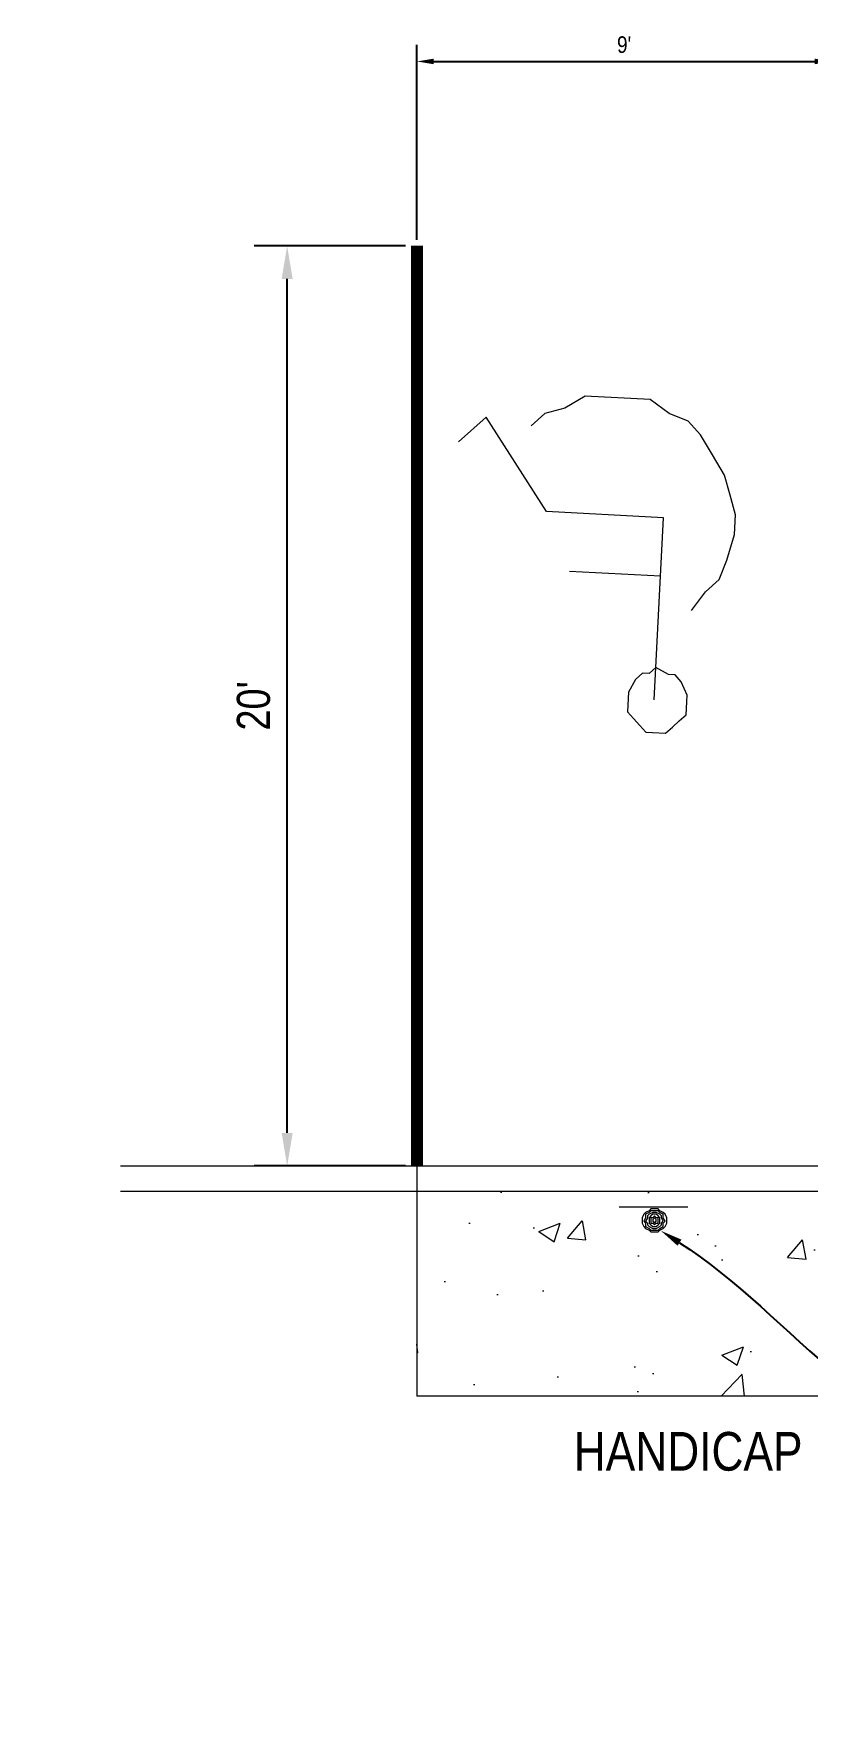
# Model space of a CAD drawing. Header units: inches. Extents: x -3859 to 7158, y 3705 to 4657.
# Drawn here: x -693.4 to -491.8, y 4208.2 to 4649.5 of the extents above; entities that cross this region are included whole.
import ezdxf
from ezdxf import colors
from ezdxf.entities.mleader import LeaderData, LeaderLine
from ezdxf.math import Vec2, Vec3

# ---------------------------------------------------------------- set-up
doc = ezdxf.new("R2010")
doc.units = ezdxf.units.IN
doc.header["$MEASUREMENT"] = 0
doc.layers.get('0').update_dxf_attribs({"lineweight": 0})
doc.layers.get('DEFPOINTS').update_dxf_attribs({"lineweight": 0})
for name, color, linetype, lineweight in [('D6', 6, 'Continuous', 0), ('Dimension', 4, 'Continuous', 0), ('Hatches', 6, 'Continuous', 0), ('Linework', 3, 'Continuous', 0)]:
    doc.layers.add(name, color=color, linetype=linetype, lineweight=lineweight)
doc.styles.get("Standard").update_dxf_attribs({"font": 'ARIALN.TTF'})
doc.dimstyles.get("Standard").update_dxf_attribs({"dimtxt": 0.18, "dimasz": 0.18, "dimexe": 0.18, "dimexo": 0.0625, "dimgap": 0.09, "dimtad": 1, "dimdec": 4, "dimzin": 0, "dimdsep": 46, "dimlunit": 4, "dimtxsty": 'Standard', "dimcen": 0.09, "dimadec": 0, "dimazin": 0, "dimtfac": 1, "dimtdec": 4, "dimtofl": 0, "dimtmove": 0, "dimatfit": 3, "dimfxl": 1, "dimtolj": 1, "dimtzin": 0, "dimarcsym": 0})

# ---------------------------------------------------------------- blocks, each defined once
blk = doc.blocks.new('HC')
at = {"color": 0, "linetype": 'ByBlock', "lineweight": 0}
for points in [[(0.0974, 0.25147), (0.0974, 0.25856), (0.09386, 0.2621), (0.09032, 0.26564), (0.08678, 0.26918), (0.08323, 0.26918), (0.07615, 0.26918), (0.07261, 0.26564), (0.06907, 0.2621), (0.06552, 0.25856), (0.06552, 0.25147), (0.06552, 0.24793), (0.06907, 0.24085), (0.07261, 0.23731), (0.07615, 0.23731), (0.08323, 0.23376), (0.08678, 0.23731), (0.09032, 0.23731), (0.09386, 0.24085), (0.0974, 0.24793), (0.0974, 0.25147), (0.0974, 0.25147)], [(0.08323, 0.25147), (0.08323, 0.23376), (0.08323, 0.18418), (0.13282, 0.18418)], [(0.06552, 0.20189), (0.05844, 0.19126), (0.05136, 0.18418), (0.04782, 0.17355), (0.04427, 0.15938), (0.04427, 0.14876), (0.04782, 0.13813), (0.05136, 0.12751), (0.05844, 0.11688), (0.06552, 0.10626), (0.07261, 0.09917), (0.08323, 0.09563), (0.09386, 0.08855), (0.10449, 0.08855), (0.11865, 0.08855), (0.12928, 0.08855), (0.1399, 0.09563), (0.15053, 0.09917), (0.15761, 0.10626)], [(0.08323, 0.18418), (0.08323, 0.1523), (0.14699, 0.1523), (0.18241, 0.10271), (0.19657, 0.11688)]]:
    blk.add_lwpolyline(points, dxfattribs=at)
blk = doc.blocks.new('IPS')
at = {"color": 0, "linetype": 'ByBlock', "lineweight": 0}
for points in [[(0.0277, 0.0043), (0.0277, 0.0085), (0.0234, 0.017), (0.0192, 0.0213), (0.0107, 0.0256), (0.0064, 0.0298), (-0.0021, 0.0298), (-0.0107, 0.0298), (-0.0149, 0.0256), (-0.0234, 0.0213), (-0.0277, 0.017), (-0.032, 0.0085), (-0.032, 0.0043), (-0.032, -0.0043), (-0.0277, -0.0128), (-0.0234, -0.017), (-0.0149, -0.0213), (-0.0107, -0.0256), (-0.0021, -0.0256), (0.0064, -0.0256), (0.0107, -0.0213), (0.0192, -0.017), (0.0234, -0.0128), (0.0277, -0.0043), (0.0277, 0.0043), (0.0277, 0.0043)], [(0.0234, 0.0043), (0.0192, 0.0085), (0.0192, 0.017), (0.0107, 0.0213), (0.0064, 0.0256), (-0.0021, 0.0256), (-0.0107, 0.0256), (-0.0149, 0.0213), (-0.0234, 0.017), (-0.0234, 0.0085), (-0.0277, 0.0043), (-0.0234, -0.0043), (-0.0234, -0.0128), (-0.0149, -0.017), (-0.0107, -0.0213), (-0.0021, -0.0213), (0.0064, -0.0213), (0.0107, -0.017), (0.0192, -0.0128), (0.0192, -0.0043), (0.0234, 0.0043), (0.0234, 0.0043)], [(0.0192, 0.0043), (0.0149, 0.0085), (0.0149, 0.0128), (0.0107, 0.017), (0.0021, 0.0213), (-0.0021, 0.0213), (-0.0064, 0.0213), (-0.0149, 0.017), (-0.0192, 0.0128), (-0.0192, 0.0085), (-0.0234, 0.0043), (-0.0192, -0.0043), (-0.0192, -0.0085), (-0.0149, -0.0128), (-0.0064, -0.017), (-0.0021, -0.017), (0.0021, -0.017), (0.0107, -0.0128), (0.0149, -0.0085), (0.0149, -0.0043), (0.0192, 0.0043), (0.0192, 0.0043)], [(0.0107, 0.0043), (0.0107, 0.0085), (0.0064, 0.0128), (0.0021, 0.017), (-0.0021, 0.017), (-0.0064, 0.017), (-0.0107, 0.0128), (-0.0149, 0.0085), (-0.0149, 0.0043), (-0.0149, -0.0043), (-0.0107, -0.0085), (-0.0064, -0.0128), (-0.0021, -0.0128), (0.0021, -0.0128), (0.0064, -0.0085), (0.0107, -0.0043), (0.0107, 0.0043), (0.0107, 0.0043)], [(0.0064, 0.0043), (0.0064, 0.0085), (0.0021, 0.0085), (-0.0021, 0.0128), (-0.0064, 0.0085), (-0.0107, 0.0085), (-0.0107, 0.0043), (-0.0107, -0.0043), (-0.0064, -0.0043), (-0.0021, -0.0085), (0.0021, -0.0043), (0.0064, -0.0043), (0.0064, 0.0043), (0.0064, 0.0043)], [(0.0021, 0.0043), (-0.0021, 0.0085), (-0.0064, 0.0043), (-0.0064, 0), (-0.0021, -0.0043), (0.0021, 0), (0.0021, 0.0043), (0.0021, 0.0043)]]:
    blk.add_lwpolyline(points, dxfattribs=at)
blk = doc.blocks.new('*D3')
at = {"layer": 'DEFPOINTS', "color": 0, "transparency": 16777216}
for p in [(-485.49, 4642.32), (-593.49, 4594.26), (-485.49, 4594.26)]:
    blk.add_point(p, dxfattribs=at)
at = {"layer": 'Dimension', "color": 0, "lineweight": -2, "transparency": 16777216}
for p, q in [((-593.49, 4595.76), (-593.49, 4646.64)), ((-485.49, 4595.76), (-485.49, 4646.64)), ((-589.17, 4642.32), (-489.81, 4642.32))]:
    blk.add_line(p, q, dxfattribs=at)
at = {"layer": 'Dimension', "color": 0, "transparency": 16777216}
for points in [[(-589.17, 4643.04), (-589.17, 4641.6), (-593.49, 4642.32)], [(-489.81, 4643.04), (-489.81, 4641.6), (-485.49, 4642.32)]]:
    blk.add_solid(points, dxfattribs=at)
at = {"layer": 'Dimension', "color": 0, "transparency": 16777216, "insert": (-539.49, 4646.68), "char_height": 4.32, "attachment_point": 5}
blk.add_mtext("\\A1;9'", dxfattribs=at)
blk = doc.blocks.new('*D11')
at = {"layer": 'DEFPOINTS', "color": 0, "transparency": 16777216}
for p in [(-627.33, 4594.26), (-593.49, 4594.26), (-593.49, 4354.26)]:
    blk.add_point(p, dxfattribs=at)
at = {"layer": 'Dimension', "color": 0, "lineweight": -2, "transparency": 16777216}
for p, q in [((-596.49, 4594.26), (-635.97, 4594.26)), ((-627.33, 4362.9), (-627.33, 4585.62)), ((-596.49, 4354.26), (-635.97, 4354.26))]:
    blk.add_line(p, q, dxfattribs=at)
at = {"layer": 'Dimension', "color": 0, "transparency": 16777216}
for points in [[(-628.77, 4585.62), (-625.89, 4585.62), (-627.33, 4594.26)], [(-628.77, 4362.9), (-625.89, 4362.9), (-627.33, 4354.26)]]:
    blk.add_solid(points, dxfattribs=at)
at = {"layer": 'Dimension', "color": 0, "transparency": 16777216, "insert": (-636.06, 4474.26), "char_height": 8.64, "attachment_point": 5, "rotation": 90}
blk.add_mtext("\\A1;20'", dxfattribs=at)

msp = doc.modelspace()

# ---------------------------------------------------------------- hatches: boundary and pattern name
at = {"layer": 'Hatches'}
h = msp.add_hatch(dxfattribs=at)
h.set_pattern_fill('AR-CONC', color=256, scale=8, style=0)
h.set_pattern_definition([(50, (-9156.85, -5035.935), (57.38081, -5.02017), [6, -66]), (355, (-9156.85, -5035.935), (-11.1001, 60.17537), [4.8, -52.8]), (100.4514, (-9152.07, -5036.353), (46.28075, 55.15516), [5.09922, -56.09137]), (46.1842, (-9156.85, -5019.935), (85.3793, -13.24152), [9, -99]), (96.6356, (-9149.74, -5021.04), (74.773, 77.92943), [7.6488, -84.13704]), (351.1842, (-9156.85, -5019.935), (74.77296, 77.9295), [7.2, -79.2]), (21, (-9148.85, -5023.935), (47.75256, -32.20951), [6, -66]), (326, (-9148.85, -5023.935), (19.46523, 58.012), [4.8, -52.8]), (71.4514, (-9144.873, -5026.62), (67.2178, 25.80244), [5.09922, -56.09137]), (37.5, (-9156.852, -5035.935), (0.97279, 26.631508), [0, -52.16, 0, -53.6, 0, -53]), (7.5, (-9156.852, -5035.935), (21.04556, 31.55294), [0, -30.56, 0, -50.96, 0, -20.2]), (327.5, (-9174.692, -5035.935), (42.705795, -1.80439), [0, -20, 0, -62.4, 0, -82.8]), (317.5, (-9182.692, -5035.935), (46.65489, 8.0084), [0, -26, 0, -41.44, 0, -58.8])])
h.paths.add_polyline_path([(174.5145, 4347.58934), (-593.4855, 4347.58934), (-593.4855, 4294.25819), (53.21632, 4294.25819), (53.21632, 4213.2124, -0.36666315), (82.20152, 4214.81761, 0.374477305), (113.21632, 4213.2124), (113.21632, 4294.25819), (174.5145, 4294.25819)])

# ---------------------------------------------------------------- linework, layer by layer
at = {"layer": 'D6', "const_width": 3.2, "flags": 128}
msp.add_lwpolyline([(-593.4855, 4594.25819), (-593.4855, 4354.25819)], dxfattribs=at)
at = {"layer": 'Linework'}
for p, q in [((-593.4855, 4354.25819), (-593.4855, 4294.25819)), ((-522.84642, 4343.52076), (-540.74833, 4343.52076))]:
    msp.add_line(p, q, dxfattribs=at)
at = {"layer": 'Linework', "flags": 128}
for points in [[(252.26914, 4594.25819), (234.5145, 4594.25819, 0.414213562), (174.5145, 4534.25819), (174.5145, 4354.25819), (-670.73138, 4354.25819)], [(252.26914, 4587.58934), (234.5145, 4587.58934, 0.414213562), (181.18334, 4534.25819), (181.18334, 4347.58934), (-670.73138, 4347.58934)]]:
    msp.add_lwpolyline(points, format="xyb", dxfattribs=at)
msp.add_lwpolyline([(53.21632, 4294.25819), (-593.4855, 4294.25819)], dxfattribs=at)

# ---------------------------------------------------------------- block references
at = {"layer": 'Linework'}
for name, p, xscale, yscale, zscale, rotation in [('HC', (-485.4855, 4594.25819), 480.0000000000002, 480.0000000000002, 480.0000000000002, 177.0225507829532), ('IPS', (-531.79737, 4340.30376), 108, 108, 108, 180)]:
    msp.add_blockref(name, p, dxfattribs=dict(at, xscale=xscale, yscale=yscale, zscale=zscale, rotation=rotation))

# ---------------------------------------------------------------- dimensions: what is measured, and where the dimension line sits
at = {"layer": 'Dimension'}
dim = msp.add_linear_dim(base=(-485.4855, 4642.31616), p1=(-593.4855, 4594.25819), p2=(-485.4855, 4594.25819), dimstyle='Standard', dxfattribs=at)
dim.commit()
dim.dimension.update_dxf_attribs({"geometry": '*D3', "text_midpoint": (-539.4855, 4646.68184)})
dim = msp.add_linear_dim(base=(-627.33077, 4594.25819), p1=(-593.4855, 4354.25819), p2=(-593.4855, 4594.25819), angle=90, dimstyle='Standard', dxfattribs=at)
dim.commit()
dim.dimension.update_dxf_attribs({"geometry": '*D11', "text_midpoint": (-636.06212, 4474.25819)})

# ---------------------------------------------------------------- leaders
ml = msp.add_multileader_mtext('Standard', dxfattribs=at)
ml.set_content('HANDICAP PARKING SIGNS (TYP.)', color=256)
ml.set_leader_properties()
ml.build(insert=Vec2(0, 0))
ml.multileader.update_dxf_attribs({"leader_type": 2, "dogleg_length": 0.12, "arrow_head_size": 5.76, "scale": 48})
ctx = ml.context
ctx.base_point, ctx.scale, ctx.char_height, ctx.arrow_head_size, ctx.landing_gap_size, ctx.plane_origin = Vec3(-437.70581, 4278.37036), 48, 10.08, 5.76, 4.32, Vec3(-433.38581, 4290.48218)
ctx.text_align_type = 2
notes = []
notes.append((ctx, [(1, (1, 1, 0), (-443.46581, 4278.37036), (1, 0), 5.76, [(1, [(-258.73347, 4336.00176), (-363.56723, 4337.08175)], 0, []), (2, [(-529.89886, 4337.36926)], 0, [])])]))
ctx.mtext.insert, ctx.mtext.width, ctx.mtext.alignment, ctx.mtext.line_spacing_factor, ctx.mtext.flow_direction = Vec3(-362.10384, 4284.89211), 72.8614854, 3, 1.028571, 5
ml = msp.add_multileader_mtext('Standard', dxfattribs=at)
ml.set_content('HANDICAP SIDEWALK RAMP', color=256)
ml.set_leader_properties()
ml.build(insert=Vec2(0, 0))
ml.multileader.update_dxf_attribs({"leader_type": 2, "dogleg_length": 0.12, "arrow_head_size": 5.76, "scale": 48})
ctx = ml.context
ctx.base_point, ctx.scale, ctx.char_height, ctx.arrow_head_size, ctx.landing_gap_size, ctx.plane_origin = Vec3(-99.31593, 4265.78245), 48, 10.08, 5.76, 4.32, Vec3(-94.99593, 4270.10245)
ctx.text_align_type = 2
notes.append((ctx, [(0, (1, 1, 0), (-25.7836, 4265.78245), (-1, 0), 5.76, [(0, [(72.9048, 4248.77906)], 0, [])])]))
ctx.mtext.insert, ctx.mtext.width, ctx.mtext.alignment, ctx.mtext.line_spacing_factor, ctx.mtext.flow_direction = Vec3(-35.8636, 4270.82245), 59.9669926, 3, 1.028571, 5
for ctx, leaders in notes:
    for number, flags, end, landing, length, lines in leaders:
        leader = LeaderData()
        leader.index, (leader.has_last_leader_line, leader.has_dogleg_vector, leader.attachment_direction) = number, flags
        leader.last_leader_point, leader.dogleg_vector, leader.dogleg_length = Vec3(end), Vec3(landing), length
        for number, points, colour, breaks in lines:
            line = LeaderLine()
            line.index, line.vertices, line.color, line.breaks = number, Vec3.list(points), colors.encode_raw_color(colour), breaks
            leader.lines.append(line)
        ctx.leaders.append(leader)

doc.saveas('drawing.dxf')
